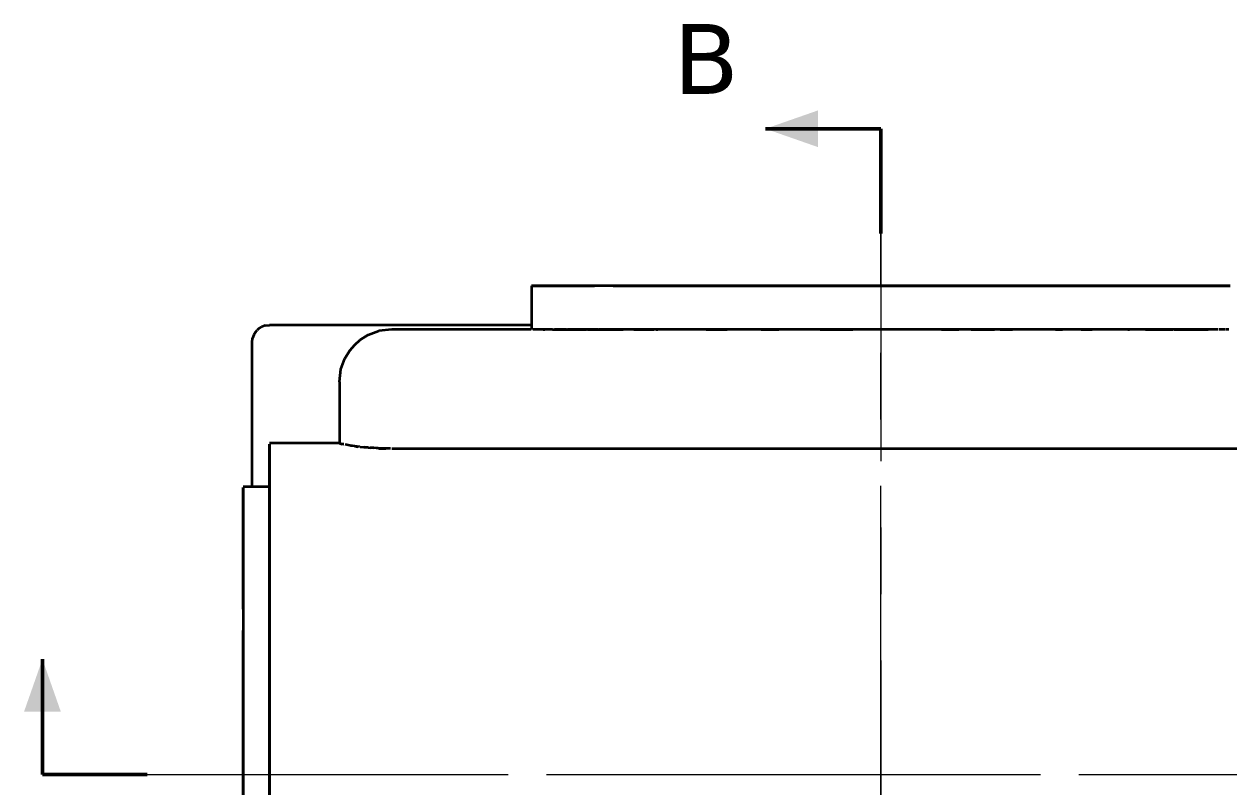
# Model space of a CAD drawing. Header units: millimetres. Extents: x 0 to 420, y 0 to 297.
# Drawn here: x 101 to 169.9, y 89.3 to 133 of the extents above; entities that cross this region are included whole.
import ezdxf
from ezdxf.enums import TextEntityAlignment as Align

# ---------------------------------------------------------------- set-up
doc = ezdxf.new("R2010")
doc.units = ezdxf.units.MM
doc.header["$LTSCALE"] = 6
doc.linetypes.add('CENTER', pattern=[5.08, 3.175, -0.635, 0.635, -0.635])
for name, color, linetype, lineweight in [('CENTRO', 7, 'CENTER', 18), ('PLANO', 7, 'Continuous', 50), ('TEXTO', 7, 'Continuous', 25), ('VISIVEL', 7, 'Continuous', 35)]:
    doc.layers.add(name, color=color, linetype=linetype, lineweight=lineweight)
doc.styles.add('DESENHO', font='DejaVuSans.ttf')

msp = doc.modelspace()

# ---------------------------------------------------------------- hatches: boundary and pattern name
at = {"layer": 'PLANO'}
for points in [[(143.4, 127), (146.4, 125.95), (146.4, 128.05)], [(102, 96.6), (100.95, 93.6), (103.05, 93.6)]]:
    msp.add_hatch(color=7, dxfattribs=at).paths.add_polyline_path(points)

# ---------------------------------------------------------------- linework, layer by layer
at = {"layer": 'CENTRO'}
for p, q in [((150, 127), (150, 53)), ((150, 57), (150, 123)), ((102, 90), (208, 90)), ((108, 90), (202, 90))]:
    msp.add_line(p, q, dxfattribs=at)
at = {"layer": 'PLANO'}
for p, q in [((150, 127), (143.4, 127)), ((150, 127), (150, 121)), ((102, 90), (102, 96.6)), ((102, 90), (108, 90))]:
    msp.add_line(p, q, dxfattribs=at)
at = {"layer": 'VISIVEL'}
for p, q in [((130.075, 118), (130, 118)), ((130, 118), (130, 115.5)), ((130, 118), (130.075, 118)), ((130.305, 118), (130.075, 118)), ((130.075, 118), (130.305, 118)), ((130.68, 118), (130.305, 118)), ((130.305, 118), (130.68, 118)), ((131.205, 118), (130.68, 118)), ((130.68, 118), (131.205, 118)), ((131.875, 118), (131.205, 118)), ((131.205, 118), (131.875, 118)), ((132.68, 118), (131.875, 118)), ((131.875, 118), (132.68, 118)), ((133.615, 118), (132.68, 118)), ((132.68, 118), (133.615, 118)), ((134.68, 118), (133.615, 118)), ((134.68, 118), (133.615, 118)), ((134.68, 118), (135.86, 118)), ((135.86, 118), (134.68, 118)), ((135.86, 118), (137.145, 118)), ((137.145, 118), (135.86, 118)), ((137.11, 118), (137.03, 118)), ((137.03, 118), (137.11, 118)), ((137.05, 118), (137.195, 118)), ((137.05, 118), (137.195, 118)), ((137.05, 118), (137.175, 118)), ((137.195, 118), (137.07, 118)), ((137.1, 118), (137.445, 118)), ((137.25, 118), (137.11, 118)), ((137.11, 118), (137.25, 118)), ((137.145, 118), (138.53, 118)), ((138.53, 118), (137.145, 118)), ((137.195, 118), (137.445, 118)), ((137.445, 118), (137.195, 118)), ((137.41, 118), (137.2, 118)), ((137.445, 118), (137.23, 118)), ((137.445, 118), (137.25, 118)), ((137.25, 118), (137.445, 118)), ((137.69, 118), (137.445, 118)), ((137.445, 118), (137.69, 118)), ((137.445, 118), (137.785, 118)), ((137.785, 118), (137.445, 118)), ((137.445, 118), (137.735, 118)), ((137.785, 118), (137.49, 118)), ((137.99, 118), (137.69, 118)), ((137.69, 118), (137.99, 118)), ((138.22, 118), (137.785, 118)), ((137.785, 118), (138.22, 118)), ((137.785, 118), (138.16, 118)), ((138.22, 118), (137.845, 118)), ((138.34, 118), (137.99, 118)), ((137.99, 118), (138.34, 118)), ((138.22, 118), (138.645, 118)), ((138.74, 118), (138.22, 118)), ((138.22, 118), (138.74, 118)), ((138.67, 118), (138.22, 118)), ((138.74, 118), (138.29, 118)), ((138.74, 118), (138.34, 118)), ((138.34, 118), (138.74, 118)), ((138.53, 118), (140, 118)), ((140, 118), (138.53, 118)), ((139.19, 118), (138.74, 118)), ((138.74, 118), (139.19, 118)), ((139.35, 118), (138.74, 118)), ((138.74, 118), (139.35, 118)), ((138.74, 118), (139.265, 118)), ((138.74, 118), (138.825, 118)), ((139.35, 118), (138.825, 118)), ((139.115, 118), (138.995, 118)), ((138.995, 118), (139.115, 118)), ((139.28, 118), (139.115, 118)), ((139.115, 118), (139.28, 118)), ((139.685, 118), (139.19, 118)), ((139.19, 118), (139.685, 118)), ((139.35, 118), (139.265, 118)), ((139.49, 118), (139.28, 118)), ((139.28, 118), (139.49, 118)), ((139.35, 118), (139.965, 118)), ((140.04, 118), (139.35, 118)), ((139.35, 118), (139.965, 118)), ((139.35, 118), (140.04, 118)), ((139.35, 118), (139.945, 118)), ((139.35, 118), (139.445, 118)), ((140.04, 118), (139.445, 118)), ((139.745, 118), (139.49, 118)), ((139.49, 118), (139.745, 118)), ((140.225, 118), (139.685, 118)), ((139.685, 118), (140.225, 118)), ((140.045, 118), (139.745, 118)), ((139.745, 118), (140.045, 118)), ((140.04, 118), (139.945, 118)), ((140, 118), (141.55, 118)), ((141.55, 118), (140, 118)), ((140.04, 118), (140.81, 118)), ((140.04, 118), (140.81, 118)), ((140.04, 118), (140.7, 118)), ((140.04, 118), (140.15, 118)), ((140.385, 118), (140.045, 118)), ((140.045, 118), (140.385, 118)), ((140.81, 118), (140.15, 118)), ((140.295, 118), (140.22, 118)), ((140.22, 118), (140.295, 118)), ((140.81, 118), (140.225, 118)), ((140.225, 118), (140.81, 118)), ((140.385, 118), (140.295, 118)), ((140.295, 118), (140.385, 118)), ((140.49, 118), (140.385, 118)), ((140.385, 118), (140.49, 118)), ((140.77, 118), (140.385, 118)), ((140.385, 118), (140.77, 118)), ((140.605, 118), (140.49, 118)), ((140.49, 118), (140.605, 118)), ((140.73, 118), (140.605, 118)), ((140.605, 118), (140.73, 118)), ((140.81, 118), (140.7, 118)), ((140.865, 118), (140.73, 118)), ((140.73, 118), (140.865, 118)), ((141.195, 118), (140.77, 118)), ((140.77, 118), (141.195, 118)), ((141.43, 118), (140.81, 118)), ((140.81, 118), (141.43, 118)), ((140.81, 118), (141.645, 118)), ((140.81, 118), (141.645, 118)), ((140.81, 118), (140.925, 118)), ((140.81, 118), (141.53, 118)), ((141.01, 118), (140.865, 118)), ((140.865, 118), (141.01, 118)), ((141.645, 118), (140.925, 118)), ((141.17, 118), (141.01, 118)), ((141.01, 118), (141.17, 118)), ((141.34, 118), (141.17, 118)), ((141.17, 118), (141.34, 118)), ((141.655, 118), (141.195, 118)), ((141.195, 118), (141.655, 118)), ((141.52, 118), (141.34, 118)), ((141.34, 118), (141.52, 118)), ((142.085, 118), (141.43, 118)), ((141.43, 118), (142.085, 118)), ((141.71, 118), (141.52, 118)), ((141.52, 118), (141.71, 118)), ((141.645, 118), (141.53, 118)), ((141.55, 118), (143.16, 118)), ((143.16, 118), (141.55, 118)), ((141.58, 118), (142.545, 118)), ((141.645, 118), (142.545, 118)), ((142.545, 118), (141.645, 118)), ((141.645, 118), (141.77, 118)), ((142.42, 118), (141.65, 118)), ((142.15, 118), (141.655, 118)), ((141.655, 118), (142.15, 118)), ((141.91, 118), (141.71, 118)), ((141.71, 118), (141.91, 118)), ((142.545, 118), (141.77, 118)), ((142.12, 118), (141.91, 118)), ((141.91, 118), (142.12, 118)), ((142.78, 118), (142.085, 118)), ((142.085, 118), (142.78, 118)), ((142.34, 118), (142.12, 118)), ((142.12, 118), (142.34, 118)), ((142.68, 118), (142.15, 118)), ((142.15, 118), (142.68, 118)), ((142.57, 118), (142.34, 118)), ((142.34, 118), (142.57, 118)), ((142.545, 118), (142.42, 118)), ((142.545, 118), (143.5, 118)), ((143.5, 118), (142.545, 118)), ((142.545, 118), (142.675, 118)), ((143.365, 118), (142.55, 118)), ((142.805, 118), (142.57, 118)), ((142.57, 118), (142.805, 118)), ((143.5, 118), (142.675, 118)), ((143.245, 118), (142.68, 118)), ((142.68, 118), (143.245, 118)), ((143.5, 118), (142.78, 118)), ((142.78, 118), (143.5, 118)), ((143.055, 118), (142.805, 118)), ((142.805, 118), (143.055, 118)), ((143.31, 118), (143.055, 118)), ((143.055, 118), (143.31, 118)), ((143.16, 118), (144.825, 118)), ((144.825, 118), (143.16, 118)), ((143.835, 118), (143.245, 118)), ((143.245, 118), (143.835, 118)), ((143.57, 118), (143.31, 118)), ((143.31, 118), (143.57, 118)), ((143.5, 118), (143.365, 118)), ((144.505, 118), (143.475, 118)), ((144.505, 118), (143.475, 118)), ((144.25, 118), (143.5, 118)), ((143.5, 118), (144.25, 118)), ((143.5, 118), (144.505, 118)), ((144.505, 118), (143.5, 118)), ((143.5, 118), (143.64, 118)), ((143.5, 118), (144.365, 118)), ((143.845, 118), (143.57, 118)), ((143.57, 118), (143.845, 118)), ((144.505, 118), (143.64, 118)), ((144.45, 118), (143.835, 118)), ((143.835, 118), (144.45, 118)), ((144.12, 118), (143.845, 118)), ((143.845, 118), (144.12, 118)), ((144.41, 118), (144.12, 118)), ((144.12, 118), (144.41, 118)), ((144.205, 118), (144.125, 118)), ((144.125, 118), (144.205, 118)), ((144.29, 118), (144.205, 118)), ((144.205, 118), (144.29, 118)), ((145.025, 118), (144.25, 118)), ((144.25, 118), (145.025, 118)), ((144.385, 118), (144.29, 118)), ((144.29, 118), (144.385, 118)), ((144.505, 118), (144.365, 118)), ((144.48, 118), (144.385, 118)), ((144.385, 118), (144.48, 118)), ((144.7, 118), (144.41, 118)), ((144.41, 118), (144.7, 118)), ((145.09, 118), (144.45, 118)), ((144.45, 118), (145.09, 118)), ((144.585, 118), (144.48, 118)), ((144.48, 118), (144.585, 118)), ((144.505, 118), (145.555, 118)), ((145.555, 118), (144.505, 118)), ((144.505, 118), (144.65, 118)), ((144.505, 118), (145.41, 118)), ((144.7, 118), (144.585, 118)), ((144.585, 118), (144.7, 118)), ((145.555, 118), (144.65, 118)), ((145, 118), (144.7, 118)), ((144.82, 118), (144.7, 118)), ((144.7, 118), (144.82, 118)), ((144.7, 118), (145, 118)), ((144.945, 118), (144.82, 118)), ((144.82, 118), (144.945, 118)), ((144.825, 118), (146.525, 118)), ((146.525, 118), (144.825, 118)), ((145.075, 118), (144.945, 118)), ((144.945, 118), (145.075, 118)), ((145.305, 118), (145, 118)), ((145, 118), (145.305, 118)), ((145.82, 118), (145.025, 118)), ((145.025, 118), (145.82, 118)), ((145.21, 118), (145.075, 118)), ((145.075, 118), (145.21, 118)), ((145.75, 118), (145.09, 118)), ((145.09, 118), (145.75, 118)), ((145.355, 118), (145.21, 118)), ((145.21, 118), (145.355, 118)), ((145.615, 118), (145.305, 118)), ((145.305, 118), (145.615, 118)), ((145.505, 118), (145.355, 118)), ((145.355, 118), (145.505, 118)), ((145.555, 118), (145.41, 118)), ((145.66, 118), (145.505, 118)), ((145.505, 118), (145.66, 118)), ((146.61, 118), (145.555, 118)), ((146.635, 118), (145.555, 118)), ((145.555, 118), (146.635, 118)), ((145.555, 118), (145.705, 118)), ((145.555, 118), (146.485, 118)), ((145.935, 118), (145.615, 118)), ((145.615, 118), (145.935, 118)), ((145.82, 118), (145.66, 118)), ((145.66, 118), (145.82, 118)), ((146.635, 118), (145.705, 118)), ((146.43, 118), (145.75, 118)), ((145.75, 118), (146.43, 118)), ((145.985, 118), (145.82, 118)), ((145.82, 118), (145.985, 118)), ((146.635, 118), (145.82, 118)), ((145.82, 118), (146.635, 118)), ((146.255, 118), (145.935, 118)), ((145.935, 118), (146.255, 118)), ((146.15, 118), (145.985, 118)), ((145.985, 118), (146.15, 118)), ((146.325, 118), (146.15, 118)), ((146.15, 118), (146.325, 118)), ((146.58, 118), (146.255, 118)), ((146.255, 118), (146.58, 118)), ((146.505, 118), (146.325, 118)), ((146.325, 118), (146.505, 118)), ((147.125, 118), (146.43, 118)), ((146.43, 118), (147.125, 118)), ((146.635, 118), (146.485, 118)), ((146.69, 118), (146.505, 118)), ((146.505, 118), (146.69, 118)), ((146.525, 118), (148.255, 118)), ((148.255, 118), (146.525, 118)), ((146.91, 118), (146.58, 118)), ((146.58, 118), (146.91, 118)), ((147.465, 118), (146.635, 118)), ((146.635, 118), (147.465, 118)), ((147.725, 118), (146.635, 118)), ((147.725, 118), (146.635, 118)), ((147.745, 118), (146.635, 118)), ((146.635, 118), (147.745, 118)), ((146.635, 118), (146.79, 118)), ((146.635, 118), (147.59, 118)), ((146.875, 118), (146.69, 118)), ((146.69, 118), (146.875, 118)), ((147.745, 118), (146.79, 118)), ((147.065, 118), (146.875, 118)), ((146.875, 118), (147.065, 118)), ((147.245, 118), (146.91, 118)), ((146.91, 118), (147.245, 118)), ((147.26, 118), (147.065, 118)), ((147.065, 118), (147.26, 118)), ((147.835, 118), (147.125, 118)), ((147.125, 118), (147.835, 118)), ((147.58, 118), (147.245, 118)), ((147.245, 118), (147.58, 118)), ((147.46, 118), (147.26, 118)), ((147.26, 118), (147.46, 118)), ((147.66, 118), (147.46, 118)), ((147.46, 118), (147.66, 118)), ((148.305, 118), (147.465, 118)), ((147.465, 118), (148.305, 118)), ((147.92, 118), (147.58, 118)), ((147.58, 118), (147.92, 118)), ((147.745, 118), (147.59, 118)), ((147.86, 118), (147.66, 118)), ((147.66, 118), (147.86, 118)), ((148.865, 118), (147.745, 118)), ((148.865, 118), (147.745, 118)), ((147.745, 118), (147.9, 118)), ((147.745, 118), (148.71, 118)), ((148.55, 118), (147.835, 118)), ((147.835, 118), (148.55, 118)), ((148, 118), (147.86, 118)), ((147.86, 118), (148.07, 118)), ((148.865, 118), (147.9, 118)), ((148.265, 118), (147.92, 118)), ((147.92, 118), (148.265, 118)), ((148.32, 118), (148.03, 118)), ((148.07, 118), (148.275, 118)), ((148.255, 118), (150, 118)), ((150, 118), (148.255, 118)), ((148.61, 118), (148.265, 118)), ((148.265, 118), (148.61, 118)), ((148.275, 118), (148.49, 118)), ((149.15, 118), (148.305, 118)), ((148.305, 118), (149.15, 118)), ((148.605, 118), (148.32, 118)), ((148.49, 118), (148.7, 118)), ((149.275, 118), (148.55, 118)), ((148.55, 118), (149.275, 118)), ((148.89, 118), (148.605, 118)), ((148.955, 118), (148.61, 118)), ((148.61, 118), (148.955, 118)), ((148.7, 118), (148.915, 118)), ((148.865, 118), (148.71, 118)), ((148.865, 118), (150, 118)), ((150, 118), (148.865, 118)), ((148.865, 118), (149.025, 118)), ((148.865, 118), (149.845, 118)), ((149.17, 118), (148.89, 118)), ((148.915, 118), (149.13, 118)), ((149.3, 118), (148.955, 118)), ((148.955, 118), (149.3, 118)), ((150, 118), (149.025, 118)), ((149.13, 118), (149.345, 118)), ((150, 118), (149.15, 118)), ((150, 118), (149.15, 118)), ((149.45, 118), (149.17, 118)), ((150, 118), (149.275, 118)), ((150, 118), (149.275, 118)), ((149.65, 118), (149.3, 118)), ((149.3, 118), (149.65, 118)), ((149.345, 118), (149.565, 118)), ((149.725, 118), (149.45, 118)), ((149.565, 118), (149.78, 118)), ((150, 118), (149.65, 118)), ((149.65, 118), (150, 118)), ((150, 118), (149.725, 118)), ((149.78, 118), (150, 118)), ((150, 118), (149.845, 118)), ((150.35, 118), (150, 118)), ((150.275, 118), (150, 118)), ((150, 118), (150.35, 118)), ((150, 118), (150.22, 118)), ((150, 118), (150.85, 118)), ((150, 118), (150.725, 118)), ((150.85, 118), (150, 118)), ((150.725, 118), (150, 118)), ((150, 118), (151.745, 118)), ((151.745, 118), (150, 118)), ((150, 118), (151.135, 118)), ((151.135, 118), (150, 118)), ((150, 118), (150.155, 118)), ((150, 118), (150.975, 118)), ((151.135, 118), (150.155, 118)), ((150.22, 118), (150.435, 118)), ((150.55, 118), (150.275, 118)), ((150.7, 118), (150.35, 118)), ((150.35, 118), (150.7, 118)), ((150.435, 118), (150.655, 118)), ((150.83, 118), (150.55, 118)), ((150.655, 118), (150.87, 118)), ((151.045, 118), (150.7, 118)), ((150.7, 118), (151.045, 118)), ((150.725, 118), (151.45, 118)), ((151.45, 118), (150.725, 118)), ((151.11, 118), (150.83, 118)), ((150.85, 118), (151.695, 118)), ((151.695, 118), (150.85, 118)), ((150.87, 118), (151.085, 118)), ((151.135, 118), (150.975, 118)), ((151.39, 118), (151.045, 118)), ((151.045, 118), (151.39, 118)), ((151.085, 118), (151.3, 118)), ((151.395, 118), (151.11, 118)), ((151.135, 118), (152.255, 118)), ((152.255, 118), (151.135, 118)), ((151.135, 118), (151.29, 118)), ((151.135, 118), (152.1, 118)), ((152.255, 118), (151.29, 118)), ((151.3, 118), (151.51, 118)), ((151.735, 118), (151.39, 118)), ((151.39, 118), (151.735, 118)), ((151.68, 118), (151.395, 118)), ((151.45, 118), (152.165, 118)), ((152.165, 118), (151.45, 118)), ((151.51, 118), (151.725, 118)), ((151.97, 118), (151.68, 118)), ((151.695, 118), (152.535, 118)), ((152.535, 118), (151.695, 118)), ((151.725, 118), (151.93, 118)), ((152.08, 118), (151.735, 118)), ((151.735, 118), (152.08, 118)), ((151.745, 118), (153.475, 118)), ((153.475, 118), (151.745, 118)), ((151.93, 118), (152.14, 118)), ((152.14, 118), (152, 118)), ((152.42, 118), (152.08, 118)), ((152.08, 118), (152.42, 118)), ((152.255, 118), (152.1, 118)), ((152.34, 118), (152.14, 118)), ((152.14, 118), (152.34, 118)), ((152.165, 118), (152.875, 118)), ((152.875, 118), (152.165, 118)), ((152.255, 118), (153.365, 118)), ((153.365, 118), (152.255, 118)), ((152.255, 118), (152.41, 118)), ((152.255, 118), (153.21, 118)), ((152.54, 118), (152.34, 118)), ((152.34, 118), (152.54, 118)), ((152.41, 118), (153.355, 118)), ((152.755, 118), (152.42, 118)), ((152.42, 118), (152.755, 118)), ((152.535, 118), (153.365, 118)), ((153.365, 118), (152.535, 118)), ((152.74, 118), (152.54, 118)), ((152.54, 118), (152.74, 118)), ((152.935, 118), (152.74, 118)), ((152.74, 118), (152.935, 118)), ((153.09, 118), (152.755, 118)), ((152.755, 118), (153.09, 118)), ((152.875, 118), (153.57, 118)), ((153.57, 118), (152.875, 118)), ((153.125, 118), (152.935, 118)), ((152.935, 118), (153.125, 118)), ((153.42, 118), (153.09, 118)), ((153.09, 118), (153.42, 118)), ((153.31, 118), (153.125, 118)), ((153.125, 118), (153.31, 118)), ((153.365, 118), (153.21, 118)), ((153.495, 118), (153.31, 118)), ((153.31, 118), (153.495, 118)), ((153.365, 118), (154.18, 118)), ((154.18, 118), (153.365, 118)), ((153.365, 118), (154.445, 118)), ((154.445, 118), (153.365, 118)), ((153.365, 118), (153.515, 118)), ((153.365, 118), (154.295, 118)), ((154.445, 118), (153.39, 118)), ((153.745, 118), (153.42, 118)), ((153.42, 118), (153.745, 118)), ((153.475, 118), (155.175, 118)), ((155.175, 118), (153.475, 118)), ((153.675, 118), (153.495, 118)), ((153.495, 118), (153.675, 118)), ((154.445, 118), (153.515, 118)), ((153.57, 118), (154.25, 118)), ((154.25, 118), (153.57, 118)), ((153.85, 118), (153.675, 118)), ((153.675, 118), (153.85, 118)), ((154.065, 118), (153.745, 118)), ((153.745, 118), (154.065, 118)), ((154.015, 118), (153.85, 118)), ((153.85, 118), (154.015, 118)), ((154.18, 118), (154.015, 118)), ((154.015, 118), (154.18, 118)), ((154.385, 118), (154.065, 118)), ((154.065, 118), (154.385, 118)), ((154.34, 118), (154.18, 118)), ((154.18, 118), (154.34, 118)), ((154.18, 118), (154.975, 118)), ((154.975, 118), (154.18, 118)), ((154.25, 118), (154.91, 118)), ((154.91, 118), (154.25, 118)), ((154.445, 118), (154.295, 118)), ((154.495, 118), (154.34, 118)), ((154.34, 118), (154.495, 118)), ((154.695, 118), (154.385, 118)), ((154.385, 118), (154.695, 118)), ((154.445, 118), (155.495, 118)), ((155.495, 118), (154.445, 118)), ((154.445, 118), (154.59, 118)), ((154.445, 118), (155.35, 118)), ((154.645, 118), (154.495, 118)), ((154.495, 118), (154.645, 118)), ((155.495, 118), (154.59, 118)), ((154.79, 118), (154.645, 118)), ((154.645, 118), (154.79, 118)), ((155, 118), (154.695, 118)), ((154.695, 118), (155, 118)), ((154.925, 118), (154.79, 118)), ((154.79, 118), (154.925, 118)), ((154.91, 118), (155.55, 118)), ((155.55, 118), (154.91, 118)), ((155.055, 118), (154.925, 118)), ((154.925, 118), (155.055, 118)), ((154.975, 118), (155.75, 118)), ((155.75, 118), (154.975, 118)), ((155.3, 118), (155, 118)), ((155, 118), (155.3, 118)), ((155.18, 118), (155.055, 118)), ((155.055, 118), (155.18, 118)), ((155.175, 118), (156.84, 118)), ((156.84, 118), (155.175, 118)), ((155.3, 118), (155.18, 118)), ((155.18, 118), (155.3, 118)), ((155.415, 118), (155.3, 118)), ((155.59, 118), (155.3, 118)), ((155.3, 118), (155.59, 118)), ((155.3, 118), (155.415, 118)), ((155.495, 118), (155.35, 118)), ((155.52, 118), (155.415, 118)), ((155.415, 118), (155.52, 118)), ((156.5, 118), (155.495, 118)), ((155.495, 118), (156.5, 118)), ((155.495, 118), (155.635, 118)), ((155.495, 118), (156.36, 118)), ((155.615, 118), (155.52, 118)), ((155.52, 118), (155.615, 118)), ((155.55, 118), (156.165, 118)), ((156.165, 118), (155.55, 118)), ((155.88, 118), (155.59, 118)), ((155.59, 118), (155.88, 118)), ((155.71, 118), (155.615, 118)), ((155.615, 118), (155.71, 118)), ((155.635, 118), (156.49, 118)), ((155.795, 118), (155.71, 118)), ((155.71, 118), (155.795, 118)), ((155.75, 118), (156.5, 118)), ((156.5, 118), (155.75, 118)), ((155.875, 118), (155.795, 118)), ((155.795, 118), (155.875, 118)), ((156.155, 118), (155.88, 118)), ((155.88, 118), (156.155, 118)), ((156.43, 118), (156.155, 118)), ((156.155, 118), (156.43, 118)), ((156.165, 118), (156.755, 118)), ((156.755, 118), (156.165, 118)), ((156.5, 118), (156.36, 118)), ((156.69, 118), (156.43, 118)), ((156.43, 118), (156.69, 118)), ((156.5, 118), (157.22, 118)), ((157.22, 118), (156.5, 118)), ((156.5, 118), (157.455, 118)), ((157.455, 118), (156.5, 118)), ((156.5, 118), (156.635, 118)), ((156.5, 118), (157.325, 118)), ((157.455, 118), (156.635, 118)), ((156.945, 118), (156.69, 118)), ((156.69, 118), (156.945, 118)), ((156.755, 118), (157.32, 118)), ((157.32, 118), (156.755, 118)), ((156.84, 118), (158.45, 118)), ((158.45, 118), (156.84, 118)), ((157.195, 118), (156.945, 118)), ((156.945, 118), (157.195, 118)), ((157.43, 118), (157.195, 118)), ((157.195, 118), (157.43, 118)), ((157.22, 118), (157.915, 118)), ((157.915, 118), (157.22, 118)), ((157.32, 118), (157.85, 118)), ((157.85, 118), (157.32, 118)), ((157.455, 118), (157.325, 118)), ((157.66, 118), (157.43, 118)), ((157.43, 118), (157.66, 118)), ((157.455, 118), (158.42, 118)), ((157.455, 118), (158.355, 118)), ((158.355, 118), (157.455, 118)), ((157.455, 118), (157.58, 118)), ((158.23, 118), (157.465, 118)), ((158.355, 118), (157.58, 118)), ((157.88, 118), (157.66, 118)), ((157.66, 118), (157.88, 118)), ((157.85, 118), (158.345, 118)), ((158.345, 118), (157.85, 118)), ((158.09, 118), (157.88, 118)), ((157.88, 118), (158.09, 118)), ((157.915, 118), (158.57, 118)), ((158.57, 118), (157.915, 118)), ((158.29, 118), (158.09, 118)), ((158.09, 118), (158.29, 118)), ((158.355, 118), (158.23, 118)), ((158.48, 118), (158.29, 118)), ((158.29, 118), (158.48, 118)), ((158.345, 118), (158.805, 118)), ((158.805, 118), (158.345, 118)), ((158.355, 118), (159.19, 118)), ((159.19, 118), (158.355, 118)), ((158.355, 118), (158.47, 118)), ((159.075, 118), (158.365, 118)), ((158.45, 118), (160, 118)), ((160, 118), (158.45, 118)), ((159.19, 118), (158.47, 118)), ((158.66, 118), (158.48, 118)), ((158.48, 118), (158.66, 118)), ((158.57, 118), (159.19, 118)), ((159.19, 118), (158.57, 118)), ((158.83, 118), (158.66, 118)), ((158.66, 118), (158.83, 118)), ((158.805, 118), (159.23, 118)), ((159.23, 118), (158.805, 118)), ((158.99, 118), (158.83, 118)), ((158.83, 118), (158.99, 118)), ((159.135, 118), (158.99, 118)), ((158.99, 118), (159.135, 118)), ((159.19, 118), (159.075, 118)), ((159.27, 118), (159.135, 118)), ((159.135, 118), (159.27, 118)), ((159.19, 118), (159.775, 118)), ((159.775, 118), (159.19, 118)), ((159.19, 118), (159.61, 118)), ((159.19, 118), (159.96, 118)), ((159.96, 118), (159.19, 118)), ((159.19, 118), (159.3, 118)), ((159.85, 118), (159.2, 118)), ((159.23, 118), (159.615, 118)), ((159.615, 118), (159.23, 118)), ((159.395, 118), (159.27, 118)), ((159.27, 118), (159.395, 118)), ((159.96, 118), (159.3, 118)), ((159.51, 118), (159.395, 118)), ((159.395, 118), (159.51, 118)), ((159.615, 118), (159.51, 118)), ((159.51, 118), (159.615, 118)), ((159.705, 118), (159.615, 118)), ((159.615, 118), (159.705, 118)), ((159.615, 118), (159.955, 118)), ((159.955, 118), (159.615, 118)), ((159.78, 118), (159.705, 118)), ((159.705, 118), (159.78, 118)), ((159.775, 118), (160.315, 118)), ((160.315, 118), (159.775, 118)), ((159.96, 118), (159.85, 118)), ((159.955, 118), (160.255, 118)), ((160.255, 118), (159.955, 118)), ((160.65, 118), (159.96, 118)), ((159.96, 118), (160.65, 118)), ((159.96, 118), (160.055, 118)), ((160.555, 118), (159.965, 118)), ((160, 118), (161.47, 118)), ((161.47, 118), (160, 118)), ((160.65, 118), (160.055, 118)), ((160.255, 118), (160.51, 118)), ((160.51, 118), (160.255, 118)), ((160.315, 118), (160.81, 118)), ((160.81, 118), (160.315, 118)), ((160.51, 118), (160.72, 118)), ((160.72, 118), (160.51, 118)), ((160.65, 118), (160.555, 118)), ((160.65, 118), (161.26, 118)), ((161.26, 118), (160.65, 118)), ((160.65, 118), (160.735, 118)), ((161.175, 118), (160.655, 118)), ((160.72, 118), (160.885, 118)), ((160.885, 118), (160.72, 118)), ((160.735, 118), (161.255, 118)), ((160.81, 118), (161.26, 118)), ((161.26, 118), (160.81, 118)), ((160.885, 118), (161.005, 118)), ((161.005, 118), (160.885, 118)), ((161.26, 118), (161.175, 118)), ((161.26, 118), (161.66, 118)), ((161.66, 118), (161.26, 118)), ((161.78, 118), (161.26, 118)), ((161.26, 118), (161.78, 118)), ((161.71, 118), (161.265, 118)), ((161.33, 118), (161.78, 118)), ((161.78, 118), (161.355, 118)), ((161.47, 118), (162.855, 118)), ((162.855, 118), (161.47, 118)), ((161.66, 118), (162.01, 118)), ((162.01, 118), (161.66, 118)), ((161.78, 118), (162.215, 118)), ((162.215, 118), (161.78, 118)), ((161.78, 118), (162.155, 118)), ((162.215, 118), (161.84, 118)), ((162.01, 118), (162.31, 118)), ((162.31, 118), (162.01, 118)), ((162.215, 118), (162.655, 118)), ((162.215, 118), (162.555, 118)), ((162.655, 118), (162.215, 118)), ((162.555, 118), (162.215, 118)), ((162.215, 118), (162.51, 118)), ((162.555, 118), (162.265, 118)), ((162.31, 118), (162.555, 118)), ((162.555, 118), (162.31, 118)), ((162.555, 118), (162.75, 118)), ((162.75, 118), (162.555, 118)), ((162.555, 118), (162.805, 118)), ((162.9, 118), (162.555, 118)), ((162.805, 118), (162.555, 118)), ((162.555, 118), (162.77, 118)), ((162.805, 118), (162.59, 118)), ((162.75, 118), (162.89, 118)), ((162.89, 118), (162.75, 118)), ((162.805, 118), (162.95, 118)), ((162.95, 118), (162.805, 118)), ((162.805, 118), (162.93, 118)), ((162.95, 118), (162.825, 118)), ((162.855, 118), (164.14, 118)), ((164.14, 118), (162.855, 118)), ((162.89, 118), (162.97, 118)), ((162.97, 118), (162.89, 118)), ((164.14, 118), (165.32, 118)), ((165.32, 118), (164.14, 118)), ((165.32, 118), (166.385, 118)), ((166.385, 118), (165.32, 118)), ((166.385, 118), (167.32, 118)), ((167.32, 118), (166.385, 118)), ((167.32, 118), (168.125, 118)), ((168.125, 118), (167.32, 118)), ((168.125, 118), (168.795, 118)), ((168.795, 118), (168.125, 118)), ((168.795, 118), (169.32, 118)), ((169.32, 118), (168.795, 118)), ((169.32, 118), (169.695, 118)), ((169.695, 118), (169.32, 118)), ((169.695, 118), (169.925, 118)), ((169.925, 118), (169.695, 118)), ((169.925, 118), (170, 118)), ((170, 118), (169.925, 118)), ((114.105, 115.195), (114.2, 115.35)), ((114.2, 115.35), (114.295, 115.455)), ((114.4, 115.55), (114.295, 115.455)), ((114.4, 115.55), (114.555, 115.645)), ((114.755, 115.72), (114.555, 115.645)), ((114.755, 115.72), (115, 115.75)), ((130.05, 115.75), (115, 115.75)), ((120.66, 115.185), (121.27, 115.41)), ((122, 115.5), (121.27, 115.41)), ((129.985, 115.5), (122, 115.5)), ((130.305, 115.5), (130.075, 115.5)), ((130.305, 115.5), (130.115, 115.5)), ((130.505, 115.5), (130.33, 115.5)), ((130.68, 115.5), (130.365, 115.5)), ((131.205, 115.5), (130.68, 115.5)), ((130.68, 115.5), (130.77, 115.5)), ((131.205, 115.5), (130.77, 115.5)), ((131.205, 115.5), (131.38, 115.5)), ((131.205, 115.5), (131.315, 115.5)), ((131.875, 115.5), (131.315, 115.5)), ((131.38, 115.5), (132.29, 115.5)), ((131.565, 115.5), (131.735, 115.5)), ((131.565, 115.5), (131.655, 115.5)), ((131.565, 115.5), (131.645, 115.5)), ((131.615, 115.5), (131.735, 115.5)), ((131.735, 115.5), (131.645, 115.5)), ((131.735, 115.5), (131.655, 115.5)), ((131.735, 115.5), (132.005, 115.5)), ((131.735, 115.5), (131.86, 115.5)), ((131.735, 115.5), (131.88, 115.5)), ((132.005, 115.5), (131.86, 115.5)), ((132.01, 115.5), (131.875, 115.5)), ((131.875, 115.5), (132.065, 115.5)), ((132.005, 115.5), (131.88, 115.5)), ((132.005, 115.5), (132.355, 115.5)), ((132.005, 115.5), (132.195, 115.5)), ((132.005, 115.5), (132.165, 115.5)), ((132.245, 115.5), (132.065, 115.5)), ((132.355, 115.5), (132.165, 115.5)), ((132.355, 115.5), (132.195, 115.5)), ((132.355, 115.5), (132.57, 115.5)), ((132.515, 115.5), (132.355, 115.5)), ((132.355, 115.5), (132.575, 115.5)), ((132.355, 115.5), (132.545, 115.5)), ((132.845, 115.5), (132.515, 115.5)), ((132.765, 115.5), (132.545, 115.5)), ((132.57, 115.5), (132.765, 115.5)), ((132.765, 115.5), (132.575, 115.5)), ((132.835, 115.5), (132.68, 115.5)), ((132.765, 115.5), (132.84, 115.5)), ((132.765, 115.5), (132.97, 115.5)), ((132.765, 115.5), (133.005, 115.5)), ((132.975, 115.5), (132.81, 115.5)), ((133.615, 115.5), (132.835, 115.5)), ((132.89, 115.5), (133.16, 115.5)), ((133.205, 115.5), (132.97, 115.5)), ((133.205, 115.5), (133.005, 115.5)), ((133.5, 115.5), (133.205, 115.5)), ((133.205, 115.5), (133.645, 115.5)), ((133.205, 115.5), (133.41, 115.5)), ((133.205, 115.5), (133.445, 115.5)), ((133.645, 115.5), (133.41, 115.5)), ((133.645, 115.5), (133.445, 115.5)), ((133.5, 115.5), (133.62, 115.5)), ((133.795, 115.5), (133.615, 115.5)), ((133.615, 115.5), (133.895, 115.5)), ((133.645, 115.5), (133.835, 115.5)), ((133.645, 115.5), (133.865, 115.5)), ((133.67, 115.5), (134.175, 115.5)), ((134.055, 115.5), (133.835, 115.5)), ((134.055, 115.5), (133.865, 115.5)), ((133.895, 115.5), (135.25, 115.5)), ((134.41, 115.5), (134.055, 115.5)), ((134.205, 115.5), (134.055, 115.5)), ((134.055, 115.5), (134.22, 115.5)), ((134.055, 115.5), (134.245, 115.5)), ((134.205, 115.5), (134.41, 115.5)), ((134.41, 115.5), (134.22, 115.5)), ((134.41, 115.5), (134.245, 115.5)), ((134.41, 115.5), (134.52, 115.5)), ((134.41, 115.5), (134.535, 115.5)), ((134.41, 115.5), (134.555, 115.5)), ((134.595, 115.5), (134.415, 115.5)), ((134.52, 115.5), (134.68, 115.5)), ((134.68, 115.5), (134.535, 115.5)), ((134.68, 115.5), (134.555, 115.5)), ((134.68, 115.5), (134.85, 115.5)), ((134.875, 115.5), (134.68, 115.5)), ((134.68, 115.5), (134.935, 115.5)), ((134.68, 115.5), (134.755, 115.5)), ((134.68, 115.5), (134.77, 115.5)), ((134.85, 115.5), (134.755, 115.5)), ((134.85, 115.5), (134.77, 115.5)), ((135.86, 115.5), (134.875, 115.5)), ((135.195, 115.5), (134.935, 115.5)), ((136.07, 115.5), (135.86, 115.5)), ((135.86, 115.5), (137.005, 115.5)), ((137.145, 115.5), (136.07, 115.5)), ((137.145, 115.5), (137.005, 115.5)), ((137.375, 115.5), (137.145, 115.5)), ((137.145, 115.5), (137.23, 115.5)), ((138.53, 115.5), (137.245, 115.5)), ((138.53, 115.5), (137.375, 115.5)), ((138.775, 115.5), (138.53, 115.5)), ((140, 115.5), (138.775, 115.5)), ((140.26, 115.5), (140, 115.5)), ((140, 115.5), (141.215, 115.5)), ((141.55, 115.5), (140.26, 115.5)), ((141.55, 115.5), (141.215, 115.5)), ((141.815, 115.5), (141.55, 115.5)), ((143.16, 115.5), (141.55, 115.5)), ((143.16, 115.5), (141.815, 115.5)), ((143.435, 115.5), (143.16, 115.5)), ((143.16, 115.5), (143.32, 115.5)), ((143.32, 115.5), (144.17, 115.5)), ((144.825, 115.5), (143.435, 115.5)), ((145.11, 115.5), (144.825, 115.5)), ((146.525, 115.5), (144.825, 115.5)), ((146.525, 115.5), (145.11, 115.5)), ((146.815, 115.5), (146.525, 115.5)), ((146.525, 115.5), (146.85, 115.5)), ((148.255, 115.5), (146.815, 115.5)), ((146.85, 115.5), (148.405, 115.5)), ((148.545, 115.5), (148.255, 115.5)), ((150, 115.5), (148.545, 115.5)), ((150.29, 115.5), (150, 115.5)), ((151.745, 115.5), (150, 115.5)), ((151.745, 115.5), (150.29, 115.5)), ((152.03, 115.5), (151.745, 115.5)), ((153.475, 115.5), (151.745, 115.5)), ((153.475, 115.5), (152.03, 115.5)), ((153.755, 115.5), (153.475, 115.5)), ((153.475, 115.5), (154.465, 115.5)), ((155.175, 115.5), (153.755, 115.5)), ((155.175, 115.5), (154.465, 115.5)), ((155.455, 115.5), (155.175, 115.5)), ((155.175, 115.5), (156.515, 115.5)), ((156.84, 115.5), (155.455, 115.5)), ((156.84, 115.5), (156.515, 115.5)), ((157.11, 115.5), (156.84, 115.5)), ((156.84, 115.5), (157.545, 115.5)), ((158.45, 115.5), (157.11, 115.5)), ((157.91, 115.5), (157.545, 115.5)), ((158.71, 115.5), (158.45, 115.5)), ((160, 115.5), (158.71, 115.5)), ((160.245, 115.5), (160, 115.5)), ((160, 115.5), (160.415, 115.5)), ((161.47, 115.5), (160.245, 115.5)), ((161.47, 115.5), (160.415, 115.5)), ((161.7, 115.5), (161.47, 115.5)), ((161.47, 115.5), (162.105, 115.5)), ((162.855, 115.5), (161.7, 115.5)), ((163.07, 115.5), (162.855, 115.5)), ((164.14, 115.5), (162.855, 115.5)), ((164.14, 115.5), (163.07, 115.5)), ((164.34, 115.5), (164.14, 115.5)), ((164.14, 115.5), (164.25, 115.5)), ((165.06, 115.5), (164.25, 115.5)), ((165.32, 115.5), (164.34, 115.5)), ((165.32, 115.5), (165.06, 115.5)), ((165.32, 115.5), (165.11, 115.5)), ((165.15, 115.5), (165.245, 115.5)), ((165.15, 115.5), (165.23, 115.5)), ((165.205, 115.5), (165.34, 115.5)), ((165.32, 115.5), (165.23, 115.5)), ((165.32, 115.5), (165.245, 115.5)), ((165.59, 115.5), (165.32, 115.5)), ((165.5, 115.5), (165.32, 115.5)), ((165.32, 115.5), (165.465, 115.5)), ((165.32, 115.5), (165.445, 115.5)), ((165.385, 115.5), (165.59, 115.5)), ((165.59, 115.5), (165.445, 115.5)), ((165.59, 115.5), (165.465, 115.5)), ((166.385, 115.5), (165.5, 115.5)), ((165.59, 115.5), (166.265, 115.5)), ((165.59, 115.5), (165.78, 115.5)), ((165.59, 115.5), (165.755, 115.5)), ((165.945, 115.5), (165.755, 115.5)), ((165.945, 115.5), (165.78, 115.5)), ((166.12, 115.5), (165.945, 115.5)), ((166.095, 115.5), (165.945, 115.5)), ((165.945, 115.5), (166.135, 115.5)), ((165.945, 115.5), (166.165, 115.5)), ((166.12, 115.5), (166.22, 115.5)), ((166.355, 115.5), (166.135, 115.5)), ((166.355, 115.5), (166.165, 115.5)), ((166.22, 115.5), (166.355, 115.5)), ((166.525, 115.5), (166.355, 115.5)), ((166.355, 115.5), (166.555, 115.5)), ((166.355, 115.5), (166.59, 115.5)), ((166.54, 115.5), (166.385, 115.5)), ((166.795, 115.5), (166.4, 115.5)), ((166.525, 115.5), (166.73, 115.5)), ((167.32, 115.5), (166.54, 115.5)), ((166.795, 115.5), (166.555, 115.5)), ((166.795, 115.5), (166.59, 115.5)), ((167.12, 115.5), (166.78, 115.5)), ((166.795, 115.5), (167.235, 115.5)), ((166.795, 115.5), (167.235, 115.5)), ((166.795, 115.5), (166.995, 115.5)), ((166.795, 115.5), (167.03, 115.5)), ((167.235, 115.5), (166.995, 115.5)), ((167.235, 115.5), (167.03, 115.5)), ((167.32, 115.5), (167.12, 115.5)), ((167.235, 115.5), (167.56, 115.5)), ((167.235, 115.5), (167.425, 115.5)), ((167.235, 115.5), (167.455, 115.5)), ((167.455, 115.5), (167.32, 115.5)), ((168.125, 115.5), (167.32, 115.5)), ((167.645, 115.5), (167.425, 115.5)), ((168.125, 115.5), (167.455, 115.5)), ((167.645, 115.5), (167.455, 115.5)), ((167.56, 115.5), (167.645, 115.5)), ((167.645, 115.5), (167.995, 115.5)), ((167.83, 115.5), (167.645, 115.5)), ((167.645, 115.5), (167.805, 115.5)), ((167.645, 115.5), (167.835, 115.5)), ((167.995, 115.5), (167.805, 115.5)), ((167.83, 115.5), (167.995, 115.5)), ((167.995, 115.5), (167.835, 115.5)), ((167.995, 115.5), (168.12, 115.5)), ((167.995, 115.5), (168.14, 115.5)), ((168.02, 115.5), (168.175, 115.5)), ((168.135, 115.5), (168.045, 115.5)), ((168.265, 115.5), (168.12, 115.5)), ((168.235, 115.5), (168.125, 115.5)), ((168.125, 115.5), (168.745, 115.5)), ((168.265, 115.5), (168.135, 115.5)), ((168.265, 115.5), (168.14, 115.5)), ((168.175, 115.5), (168.265, 115.5)), ((168.795, 115.5), (168.235, 115.5)), ((168.36, 115.5), (168.265, 115.5)), ((168.345, 115.5), (168.265, 115.5)), ((168.265, 115.5), (168.345, 115.5)), ((168.265, 115.5), (168.355, 115.5)), ((168.435, 115.5), (168.345, 115.5)), ((168.435, 115.5), (168.345, 115.5)), ((168.435, 115.5), (168.355, 115.5)), ((168.88, 115.5), (168.795, 115.5)), ((169.32, 115.5), (168.795, 115.5)), ((169.32, 115.5), (168.88, 115.5)), ((169.695, 115.5), (169.38, 115.5)), ((169.695, 115.5), (169.53, 115.5)), ((169.925, 115.5), (169.735, 115.5)), ((114, 114.75), (114.03, 114.995)), ((114, 106.46), (114, 114.75)), ((114.105, 115.195), (114.03, 114.995)), ((119.6, 114.3), (119.88, 114.62)), ((119.88, 114.62), (120.2, 114.9)), ((120.2, 114.9), (120.66, 115.185)), ((119.09, 113.23), (119.315, 113.84)), ((119.315, 113.84), (119.6, 114.3)), ((119, 112.5), (119.09, 113.23)), ((119, 112.5), (119, 108.94)), ((115, 109), (119, 109)), ((115, 108.71), (115, 108.93)), ((115, 108.93), (115, 108.71)), ((115, 108.355), (115, 108.71)), ((115, 108.71), (115, 108.355)), ((115, 107.855), (115, 108.355)), ((115, 108.355), (115, 107.855)), ((119, 108.98), (119.14, 108.93)), ((119.09, 108.945), (119.01, 108.975)), ((119.11, 108.945), (119.25, 108.93)), ((119.25, 108.93), (119.11, 108.945)), ((119.6, 108.845), (119.34, 108.9)), ((119.88, 108.8), (119.625, 108.84)), ((119.88, 108.8), (119.64, 108.835)), ((120.17, 108.765), (119.88, 108.8)), ((119.88, 108.8), (120.08, 108.78)), ((120.2, 108.765), (120.615, 108.73)), ((120.2, 108.765), (120.43, 108.745)), ((120.66, 108.725), (120.43, 108.745)), ((120.66, 108.725), (120.97, 108.71)), ((120.66, 108.725), (120.77, 108.72)), ((120.97, 108.71), (120.77, 108.72)), ((121.215, 108.69), (120.97, 108.71)), ((121.27, 108.685), (120.97, 108.71)), ((121.935, 108.67), (121.27, 108.685)), ((121.27, 108.685), (121.66, 108.675)), ((172.89, 108.665), (122, 108.665)), ((180, 108.665), (123.06, 108.665)), ((115, 107.22), (115, 107.855)), ((115, 107.855), (115, 107.22)), ((115, 106.455), (115, 107.22)), ((115, 107.22), (115, 106.455)), ((113.5, 106.5), (115, 106.5)), ((113.5, 106.25), (113.5, 106.435)), ((113.5, 106.435), (113.5, 106.25)), ((113.5, 105.94), (113.5, 106.25)), ((113.5, 106.25), (113.5, 105.94)), ((115, 106.455), (115, 105.565)), ((115, 106.25), (115, 106.435)), ((115, 105.94), (115, 106.25)), ((113.5, 105.505), (113.5, 105.94)), ((113.5, 105.94), (113.5, 105.505)), ((115, 105.505), (115, 105.94)), ((115, 105.565), (115, 104.555)), ((113.5, 104.955), (113.5, 105.505)), ((113.5, 105.505), (113.5, 104.955)), ((113.5, 104.29), (113.5, 104.955)), ((113.5, 104.955), (113.5, 104.29)), ((115, 104.955), (115, 105.505)), ((115, 104.29), (115, 104.955)), ((113.5, 103.515), (113.5, 104.29)), ((113.5, 104.29), (113.5, 103.515)), ((115, 104.555), (115, 103.435)), ((115, 103.515), (115, 104.29)), ((113.5, 102.64), (113.5, 103.515)), ((113.5, 103.515), (113.5, 102.64)), ((115, 102.64), (115, 103.515)), ((115, 103.435), (115, 102.215)), ((113.5, 101.665), (113.5, 102.64)), ((113.5, 102.64), (113.5, 101.665)), ((115, 101.665), (115, 102.64)), ((115, 102.215), (115, 100.9)), ((113.5, 100.605), (113.5, 101.665)), ((113.5, 101.665), (113.5, 100.605)), ((115, 100.605), (115, 101.665)), ((115, 100.9), (115, 99.5)), ((113.5, 99.465), (113.5, 100.605)), ((113.5, 100.605), (113.5, 99.465)), ((115, 99.465), (115, 100.605)), ((113.5, 99.465), (113.5, 98.25)), ((113.5, 99.465), (113.5, 98.25)), ((115, 99.5), (115, 98.03)), ((115, 98.25), (115, 99.465)), ((113.5, 98.25), (113.5, 96.975)), ((113.5, 96.975), (113.5, 98.25)), ((115, 96.975), (115, 98.25)), ((115, 98.03), (115, 96.5)), ((113.5, 96.975), (113.5, 95.645)), ((113.5, 95.645), (113.5, 96.975)), ((115, 95.645), (115, 96.975)), ((115, 96.975), (115, 96.885)), ((115, 96.5), (115, 94.92)), ((113.5, 95.645), (113.5, 94.27)), ((113.5, 94.27), (113.5, 95.645)), ((115, 94.27), (115, 95.645)), ((115, 94.92), (115, 93.3)), ((113.5, 94.27), (113.5, 92.865)), ((113.5, 92.865), (113.5, 94.27)), ((115, 92.865), (115, 94.27)), ((115, 93.3), (115, 91.655)), ((113.5, 92.865), (113.5, 91.44)), ((113.5, 91.44), (113.5, 92.865)), ((115, 91.44), (115, 92.865)), ((113.5, 91.44), (113.5, 90)), ((113.5, 90), (113.5, 91.44)), ((115, 91.655), (115, 90)), ((115, 90), (115, 91.44)), ((113.5, 90), (113.5, 88.56)), ((113.5, 88.56), (113.5, 90)), ((115, 88.56), (115, 90)), ((115, 90), (115, 88.345))]:
    msp.add_line(p, q, dxfattribs=at)

# ---------------------------------------------------------------- texts
at = {"layer": 'TEXTO', "style": 'DESENHO'}
msp.add_text('B', height=4, dxfattribs=at).set_placement((140, 131), align=Align.MIDDLE_CENTER)

doc.saveas('drawing.dxf')
